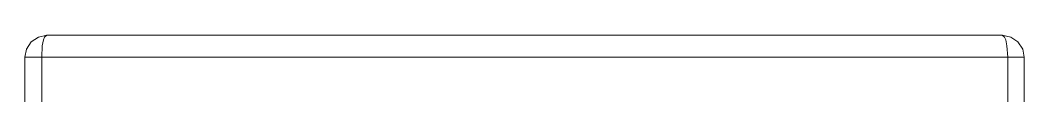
# Model space of a CAD drawing. Header units: millimetres. Extents: x 33157 to 59611, y -29750 to 1750.
# Drawn here: x 53607.11 to 53643.64, y -3044.67 to -3042.47 of the extents above; entities that cross this region are included whole.
import ezdxf

# ---------------------------------------------------------------- set-up
doc = ezdxf.new("R2010")
doc.units = ezdxf.units.MM
doc.layers.get('0').update_dxf_attribs({"lineweight": 18})

msp = doc.modelspace()

# ---------------------------------------------------------------- linework, layer by layer
at = {"lineweight": 9}
for p, q in [((53607.275, -3043.274), (53607.275, -3207.671)), ((53607.891, -3043.274), (53607.891, -3107.638)), ((53642.873, -3043.274), (53642.873, -3107.638)), ((53643.472, -3043.274), (53643.472, -3170.437))]:
    msp.add_line(p, q, dxfattribs=at)
for points, knots in [([(53608.074, -3042.475), (53608.074, -3042.475), (53607.775, -3042.542), (53607.775, -3042.542), (53607.775, -3042.542), (53607.508, -3042.708), (53607.508, -3042.708), (53607.508, -3042.708), (53607.342, -3042.974), (53607.342, -3042.974), (53607.342, -3042.974), (53607.275, -3043.274), (53607.275, -3043.274)], [0, 0, 0, 0, 152748.987855, 152748.987855, 152748.987855, 305497.97571, 305497.97571, 305497.97571, 458246.963564, 458246.963564, 458246.963564, 610995.951419, 610995.951419, 610995.951419, 610995.951419]), ([(53607.891, -3043.274), (53607.891, -3043.274), (53607.908, -3042.858), (53607.908, -3042.858), (53607.908, -3042.858), (53607.958, -3042.641), (53607.958, -3042.641), (53607.958, -3042.641), (53607.991, -3042.542), (53607.991, -3042.542), (53607.991, -3042.542), (53608.074, -3042.475), (53608.074, -3042.475)], [0, 0, 0, 0, 152750.12288, 152750.12288, 152750.12288, 305500.245759, 305500.245759, 305500.245759, 458250.368639, 458250.368639, 458250.368639, 611000.491519, 611000.491519, 611000.491519, 611000.491519]), ([(53643.472, -3043.274), (53643.472, -3043.274), (53643.422, -3042.974), (53643.422, -3042.974), (53643.422, -3042.974), (53643.239, -3042.708), (53643.239, -3042.708), (53643.239, -3042.708), (53642.989, -3042.542), (53642.989, -3042.542), (53642.989, -3042.542), (53642.673, -3042.475), (53642.673, -3042.475)], [0, 0, 0, 0, 152847.773733, 152847.773733, 152847.773733, 305695.547465, 305695.547465, 305695.547465, 458543.321198, 458543.321198, 458543.321198, 611391.09493, 611391.09493, 611391.09493, 611391.09493]), ([(53642.873, -3043.274), (53642.873, -3043.274), (53642.839, -3042.858), (53642.839, -3042.858), (53642.839, -3042.858), (53642.806, -3042.641), (53642.806, -3042.641), (53642.806, -3042.641), (53642.756, -3042.542), (53642.756, -3042.542), (53642.756, -3042.542), (53642.673, -3042.475), (53642.673, -3042.475)], [0, 0, 0, 0, 152846.501036, 152846.501036, 152846.501036, 305693.002073, 305693.002073, 305693.002073, 458539.503109, 458539.503109, 458539.503109, 611386.004145, 611386.004145, 611386.004145, 611386.004145])]:
    msp.add_open_spline(points, degree=3, knots=knots, dxfattribs=at)
for points in [[(53642.673, -3042.475), (53642.673, -3042.475), (53608.074, -3042.475), (53608.074, -3042.475)], [(53607.275, -3043.274), (53607.275, -3043.274), (53643.472, -3043.274), (53643.472, -3043.274)]]:
    msp.add_open_spline(points, degree=3, dxfattribs=at)

doc.saveas('drawing.dxf')
